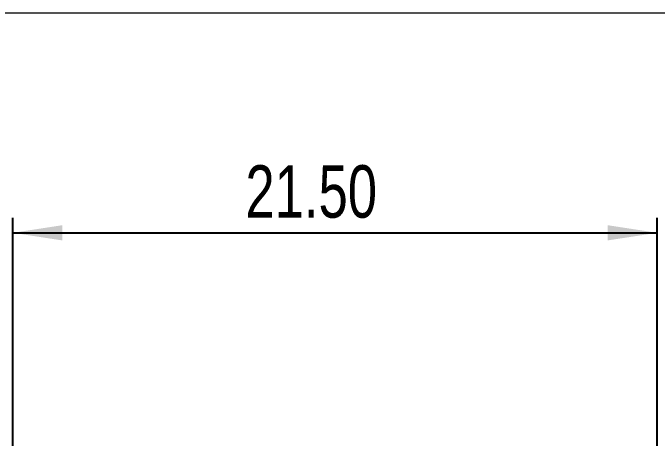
# Model space of a CAD drawing. Header units: millimetres. Extents: x 5 to 292, y 4 to 204.
# Drawn here: x 69.46 to 112.46, y 176.09 to 204.48 of the extents above; entities that cross this region are included whole.
import ezdxf

# ---------------------------------------------------------------- set-up
doc = ezdxf.new("R2010")
doc.units = ezdxf.units.MM
doc.layers.add('LAYER_1', color=179, linetype='Continuous')
doc.styles.add('SLDTEXTSTYLE0', font='TXT', dxfattribs={"width": 0.75})
doc.dimstyles.new('SLDDIMSTYLE1', dxfattribs={"dimtxt": 3.5, "dimasz": 3.302, "dimexe": 0, "dimexo": 0.0625, "dimgap": 0.875, "dimtad": 1, "dimlfac": 0.5, "dimrnd": 1e-09, "dimzin": 4, "dimdsep": 46, "dimtxsty": 'SLDTEXTSTYLE0', "dimsah": 1, "dimcen": 0.09, "dimadec": 0, "dimazin": 1, "dimtfac": 1, "dimtofl": 0, "dimtmove": 0, "dimatfit": 3, "dimfxl": 1, "dimfrac": 2, "dimtolj": 1, "dimtzin": 12, "dimarcsym": 0})

# ---------------------------------------------------------------- blocks, each defined once
blk = doc.blocks.new('_D_1')
at = {"layer": 'LAYER_1'}
for p, q in [((69.459, 172.499), (69.459, 190.796)), ((112.459, 172.499), (112.459, 190.796)), ((69.459, 189.796), (112.459, 189.796))]:
    blk.add_line(p, q, dxfattribs=at)
for points in [[(69.459, 189.796), (72.761, 189.288), (72.761, 190.304)], [(112.459, 189.796), (109.157, 190.304), (109.157, 189.288)]]:
    blk.add_solid(points, dxfattribs=at)
at = {"layer": 'LAYER_1', "insert": (84.982, 194.307), "char_height": 3.5, "attachment_point": 1, "style": 'SLDTEXTSTYLE0'}
blk.add_mtext('21.50', dxfattribs=at)

msp = doc.modelspace()

# ---------------------------------------------------------------- linework, layer by layer
at = {"color": 7, "linetype": 'Continuous', "lineweight": 18}
msp.add_line((4.92, 204.48), (291.92, 204.48), dxfattribs=at)

# ---------------------------------------------------------------- dimensions: what is measured, and where the dimension line sits
at = {"layer": 'LAYER_1'}
dim = msp.add_linear_dim(base=(112.459, 189.796), p1=(69.459, 171.499), p2=(112.459, 171.499), dimstyle='SLDDIMSTYLE1', dxfattribs=at)
dim.commit()
dim.dimension.update_dxf_attribs({"geometry": '_D_1', "text_midpoint": (90.801, 189.796), "dimtype": 160})

doc.saveas('drawing.dxf')
